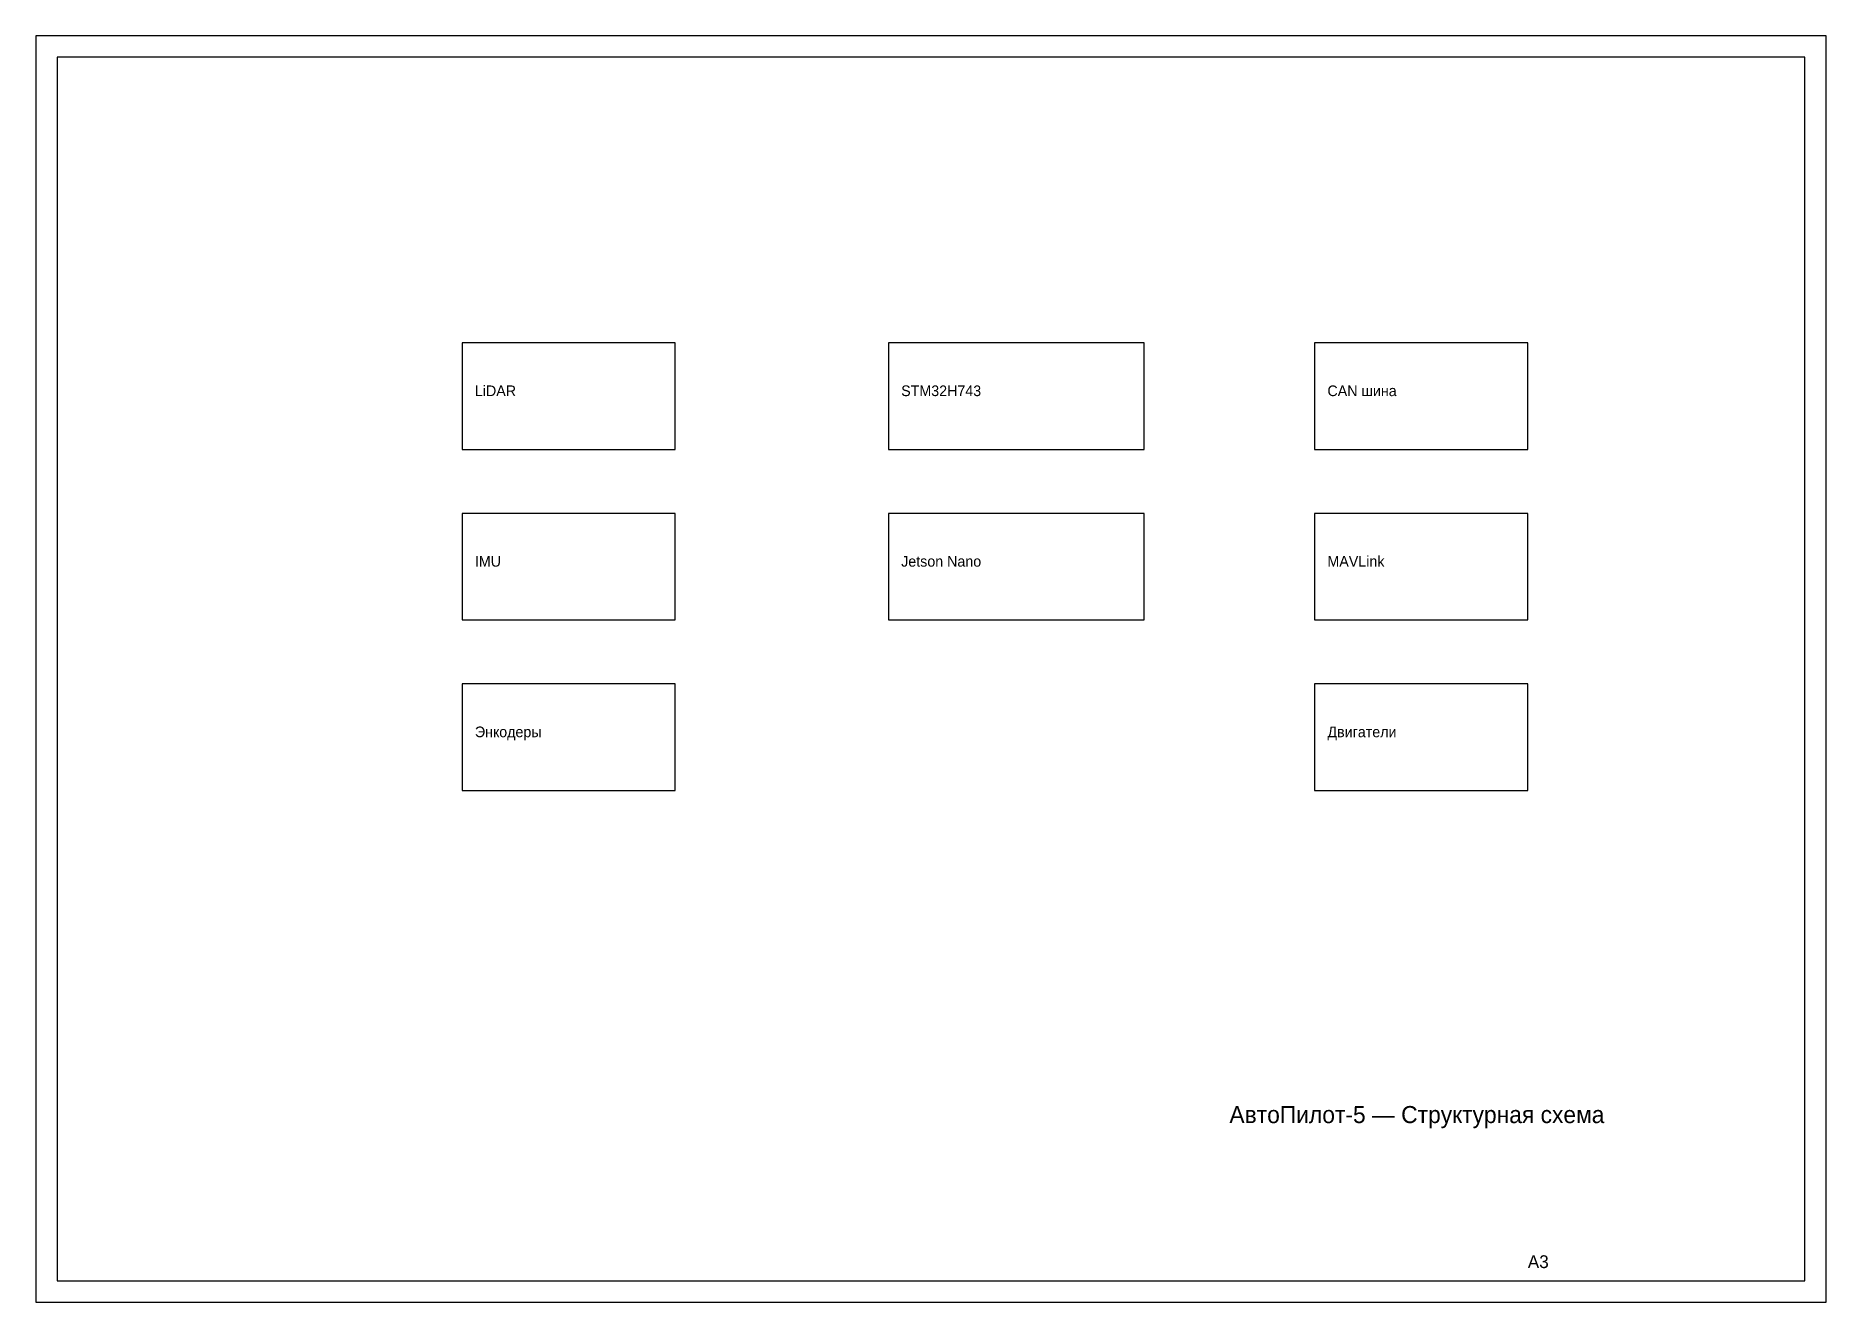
# Model space of a CAD drawing. Header units: metres. Extents: x 0 to 420, y 0 to 297.
import ezdxf

# ---------------------------------------------------------------- set-up
doc = ezdxf.new("R2010")
doc.units = ezdxf.units.M

msp = doc.modelspace()

# ---------------------------------------------------------------- linework, layer by layer
for p, q in [((420, 297), (0, 297)), ((0, 297), (0, 0)), ((420, 0), (420, 297)), ((415, 292), (5, 292)), ((5, 292), (5, 5)), ((415, 5), (415, 292)), ((5, 5), (415, 5)), ((0, 0), (420, 0))]:
    msp.add_line(p, q)
for points in [[(100, 200), (150, 200), (150, 225), (100, 225)], [(200, 200), (260, 200), (260, 225), (200, 225)], [(300, 200), (350, 200), (350, 225), (300, 225)], [(100, 160), (150, 160), (150, 185), (100, 185)], [(200, 160), (260, 160), (260, 185), (200, 185)], [(300, 160), (350, 160), (350, 185), (300, 185)], [(100, 120), (150, 120), (150, 145), (100, 145)], [(300, 120), (350, 120), (350, 145), (300, 145)]]:
    msp.add_lwpolyline(points, close=True)

# ---------------------------------------------------------------- texts
for s, height, p in [('LiDAR', 2.5, (103, 212.5)), ('STM32H743', 2.5, (203, 212.5)), ('CAN шина', 2.5, (303, 212.5)), ('IMU', 2.5, (103, 172.5)), ('Jetson Nano', 2.5, (203, 172.5)), ('MAVLink', 2.5, (303, 172.5)), ('Энкодеры', 2.5, (103, 132.5)), ('Двигатели', 2.5, (303, 132.5)), ('АвтоПилот-5 — Структурная схема', 4, (280, 42)), ('А3', 3, (350, 8))]:
    msp.add_text(s, height=height).set_placement(p)

doc.saveas('drawing.dxf')
